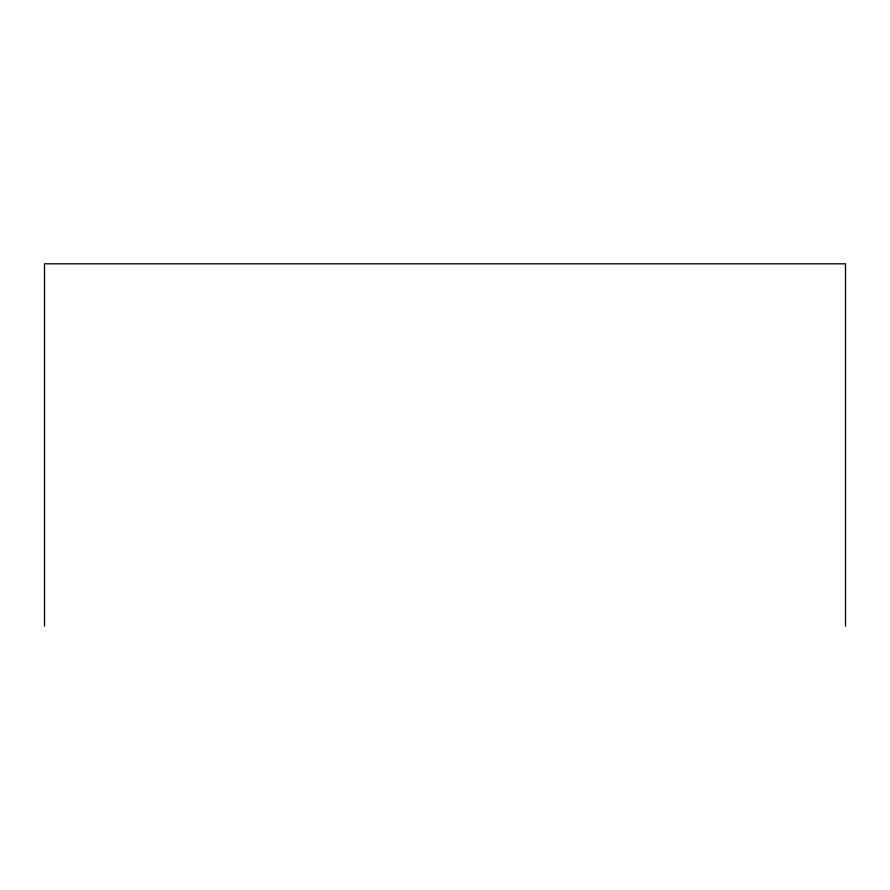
<?xml version="1.0" encoding="UTF-8"?>
<svg xmlns="http://www.w3.org/2000/svg" width="890" height="890" viewBox="0 0 890 890"><rect width="100%" height="100%" fill="white"/><g stroke="black" fill="none" stroke-linecap="round" stroke-linejoin="round"><path stroke-width="1.33" d="M845.5 626.193L845.5 263.807L44.5 263.807L44.5 626.193"/></g></svg>
